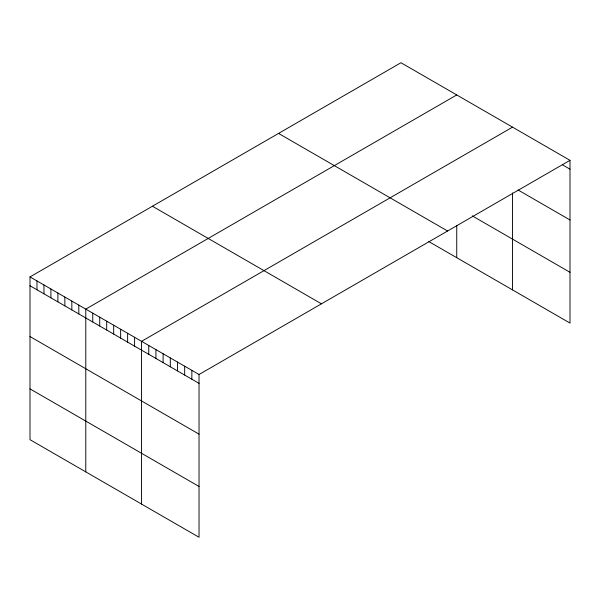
<?xml version="1.0" encoding="UTF-8"?>
<svg xmlns="http://www.w3.org/2000/svg" width="600" height="600" viewBox="0 0 600 600"><rect width="100%" height="100%" fill="white"/><g stroke="black" fill="none" stroke-linecap="round" stroke-linejoin="round"><path stroke-width="0.9" d="M30 276.915L199.035 374.505L199.035 537.263L30 439.673L30 276.915L400.965 62.738L570 160.328L570 323.085L428.857 241.597M456.743 94.942L85.785 309.12L85.785 471.877M512.528 127.148L141.562 341.325L141.562 504.082M199.035 374.505L570 160.328M562.815 165.03L570 169.178M518.115 190.012L570 219.968M472.237 215.858L570 272.295M278.543 133.417L447.585 231.007M152.415 206.235L321.457 303.825M30 285.757L199.035 383.355M30 336.548L199.035 434.145M30 388.882L199.035 486.472M512.528 192.892L512.528 289.905M456.743 225.532L456.743 257.7M191.85 370.358L191.85 379.207M184.665 366.21L184.665 375.06M177.488 362.062L177.488 370.913M170.303 357.915L170.303 366.765M163.118 353.767L163.118 362.618M155.933 349.62L155.933 358.47M148.748 345.472L148.748 354.315M134.587 337.298L134.587 346.147M127.62 333.27L127.62 342.12M120.645 329.25L120.645 338.093M113.67 325.222L113.67 334.065M106.703 321.195L106.703 330.045M99.727 317.168L99.727 326.017M92.752 313.147L92.752 321.99M78.81 305.093L78.81 313.942M71.835 301.065L71.835 309.915M64.86 297.045L64.86 305.888M57.892 293.017L57.892 301.86M50.918 288.99L50.918 297.84M43.943 284.962L43.943 293.812M36.975 280.935L36.975 289.785"/></g></svg>
